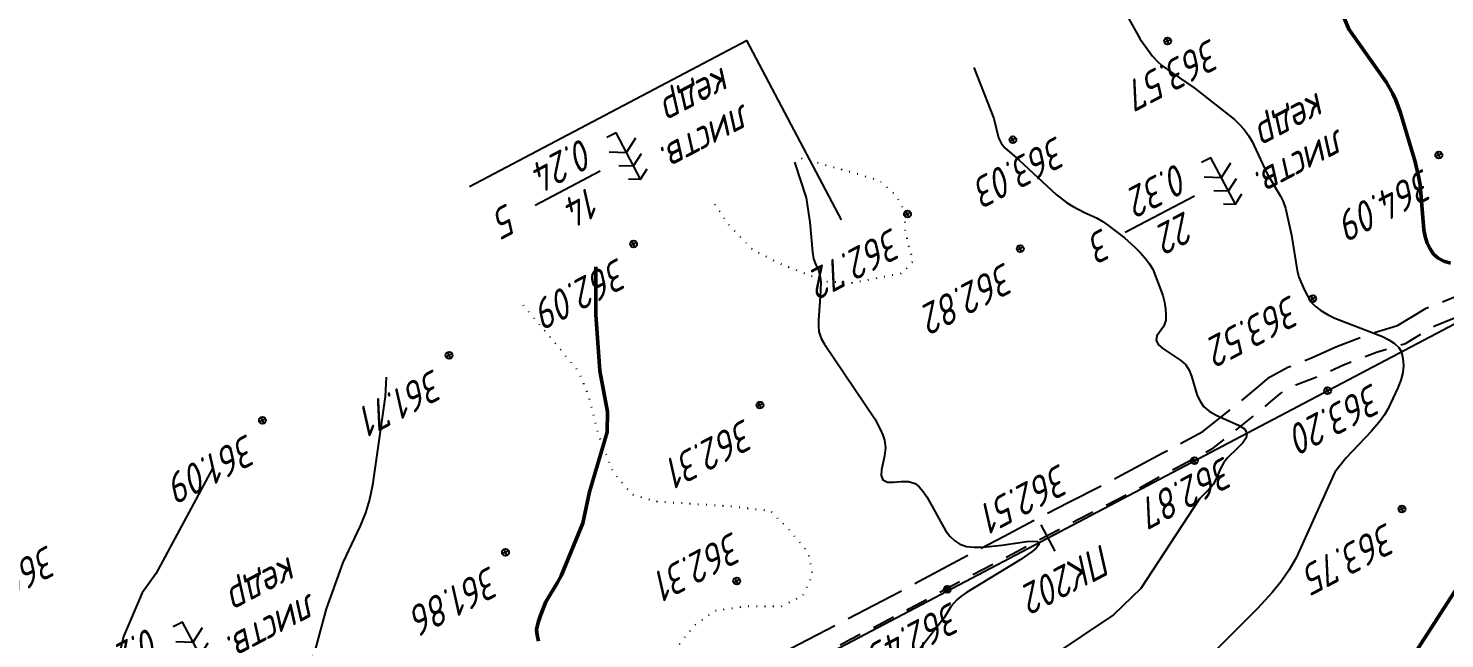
# Model space of a CAD drawing. Extents: x 1516777 to 1518423, y 2190420 to 2191479.
# Drawn here: x 1518043.4 to 1518231.9, y 2191032.4 to 2191113.6 of the extents above; entities that cross this region are included whole.
import ezdxf
from ezdxf.enums import TextEntityAlignment as Align

# ---------------------------------------------------------------- set-up
doc = ezdxf.new("R2010")
doc.units = 0
for name, pattern in [('ИИDash_30_20', [5, 3, -2]), ('ИИDash_80_20', [10, 8, -2]), ('ИИDot', [1, 0, -1])]:
    doc.linetypes.add(name, pattern=pattern)
for name, color, linetype, lineweight in [('ИИ_ДОРОГА_025', 7, 'Continuous', 25), ('ИИ_КОНТУР_025', 7, 'ИИDot', 25), ('ИИ_ОТМЕТКА_025', 7, 'Continuous', 25), ('ИИ_ПИКЕТАЖ_025', 7, 'Continuous', 25), ('ИИ_РАЗМЕР_025', 7, 'Continuous', 25), ('ИИ_РЕЛЬЕФ_025', 34, 'Continuous', 25), ('ИИ_РЕЛЬЕФ_050', 34, 'Continuous', 50), ('ИИ_ТРАССА_ТРУБ_025', 7, 'Continuous', 25), ('ИИ_УГОДЬЯ_025', 7, 'Continuous', 25)]:
    doc.layers.add(name, color=color, linetype=linetype, lineweight=lineweight)
doc.styles.add('VNIPISIMPLEXCUR', font='simplex.shx', dxfattribs={"width": 0.8, "oblique": 15})
doc.dimstyles.new('ИИ-2000-м-dm$2', dxfattribs={"dimscale": 2, "dimtxt": 2.5, "dimasz": 2.5, "dimexe": 1.25, "dimexo": 0, "dimgap": 1, "dimtad": 2, "dimtoh": 1, "dimzin": 1, "dimdsep": 46, "dimtxsty": 'VNIPISIMPLEXCUR', "dimcen": 2.5, "dimaunit": 1, "dimazin": 0, "dimtfac": 1, "dimtmove": 1, "dimatfit": 2, "dimfxl": 1, "dimarcsym": 0})

# ---------------------------------------------------------------- blocks, each defined once
blk = doc.blocks.new('PICKET')
at = {"color": 0, "linetype": 'Continuous', "lineweight": 25}
for p, q in [((-0.2299999999999898, 0), (0.2299999999999898, 0)), ((0, 0.2299999999999898), (0, -0.2299999999999898))]:
    blk.add_line(p, q, dxfattribs=at)
blk.add_circle((0, 0), 0.23, dxfattribs=at)
at = {"color": 0, "linetype": 'Continuous', "style": 'VNIPISIMPLEXCUR', "oblique": 15, "width": 0.8}
blk.add_attdef('OTMETKA', (1.25, 0.3000000000000114), '', height=2, dxfattribs=at)
at = {"color": 8, "linetype": 'Continuous', "style": 'VNIPISIMPLEXCUR', "oblique": 15, "width": 0.8, "flags": 1}
blk.add_attdef('NOMER', (1.25, -2.699999999999989), '', height=2, dxfattribs=at)
blk = doc.blocks.new('ИИ053672А')
at = {"color": 0, "linetype": 'Continuous'}
for points in [[(0.6999999999999886, 3.095854811567278), (0, 3.5), (-0.6999999999999886, 3.095854811567278)], [(0, 3.5), (0, 0), (0.6999999999999886, 0)], [(0.8499999999999943, 2.009252271188814), (0, 2.5), (-0.8499999999999943, 2.009252271188814)], [(1, 0.9226497308103774), (0, 1.5), (-1, 0.9226497308103774)]]:
    blk.add_lwpolyline(points, dxfattribs=at)
at = {"color": 0, "linetype": 'Continuous', "style": 'VNIPISIMPLEXCUR', "oblique": 15, "width": 0.8}
blk.add_attdef('RACE1', text='', height=2, dxfattribs=at).set_placement((-2, 2.25), align=Align.RIGHT)
blk.add_attdef('HEIGHT', (2, 2.25), '', height=2, dxfattribs=at)
blk.add_attdef('DISTANCE', text='', height=2, dxfattribs=at).set_placement((8.5, 1.75), align=Align.MIDDLE_LEFT)
blk.add_attdef('RACE2', text='', height=2, dxfattribs=at).set_placement((-2, 1.25), align=Align.TOP_RIGHT)
blk.add_attdef('THICKNESS', text='', height=2, dxfattribs=at).set_placement((2, 1.25), align=Align.TOP_LEFT)
blk = doc.blocks.new('ИИ15001')
at = {"color": 0, "linetype": 'Continuous', "lineweight": 25}
blk.add_lwpolyline([(0, 1), (0, -1)], dxfattribs=at)
at = {"color": 0, "linetype": 'Continuous', "lineweight": 25, "style": 'VNIPISIMPLEXCUR', "oblique": 15, "width": 0.8}
blk.add_attdef('STATIONING', text='', height=2, dxfattribs=at).set_placement((0, 2), align=Align.CENTER)
at = {"color": 7, "linetype": 'Continuous', "lineweight": 25, "style": 'VNIPISIMPLEXCUR', "oblique": 15, "width": 0.8}
blk.add_attdef('HEIGHT', text='', height=2, dxfattribs=at).set_placement((0, -2), align=Align.TOP_CENTER)
blk = doc.blocks.new('*D37')
at = {"layer": 'Defpoints', "color": 0, "transparency": 16777216}
for p in [(1516997.989117689, 2191462.818703343), (1518374.712982949, 2191103.606966416), (1517445.628366238, 2190623.90094925), (1517459.225933273, 2190587.383062673), (1517312.459169507, 2190543.969234263)]:
    blk.add_point(p, dxfattribs=at)
at = {"layer": 'ИИ_РАЗМЕР_025', "color": 0, "lineweight": -2, "transparency": 16777216}
for p, q in [((1517451.907036027, 2190631.639775507), (1517459.401615177, 2190635.588219115)), ((1517448.197307658, 2190623.461034629), (1517451.907036027, 2190631.639775507))]:
    blk.add_line(p, q, dxfattribs=at)
blk.add_arc((1517445.242116811, 2190613.924593856), 9.983829704201575, 50.89385693901729, 94.67139351845833, dxfattribs=at)
at = {"layer": 'ИИ_РАЗМЕР_025', "color": 0, "transparency": 16777216}
for points in [[(1517444.615323773, 2190623.235151891), (1517444.242725695, 2190624.515366111), (1517440.588382073, 2190622.757464767)], [(1517452.055120985, 2190622.094429455), (1517451.023893696, 2190621.249238318), (1517454.075080751, 2190618.578152021)]]:
    blk.add_solid(points, dxfattribs=at)
at = {"layer": 'ИИ_РАЗМЕР_025', "color": 0, "transparency": 16777216, "insert": (1517457.495017702, 2190631.192871004), "char_height": 4, "attachment_point": 5, "rotation": 207.7820525492964, "style": 'VNIPISIMPLEXCUR'}
blk.add_mtext('90%%d', dxfattribs=at)
blk = doc.blocks.new('*D38')
at = {"layer": 'Defpoints', "color": 0, "transparency": 16777216}
for p in [(1518374.712982949, 2191103.606966416), (1517383.3, 2190581.34), (1517389.762353102, 2190577.241759447), (1517312.459169507, 2190543.969234263), (1517433.621501464, 2190485.815147318)]:
    blk.add_point(p, dxfattribs=at)
at = {"layer": 'ИИ_РАЗМЕР_025', "color": 0, "lineweight": -2, "transparency": 16777216}
for p, q in [((1517390.593635129, 2190579.047496749), (1517396.55163276, 2190576.556311219)), ((1517396.55163276, 2190576.556311219), (1517404.046211911, 2190580.504754826))]:
    blk.add_line(p, q, dxfattribs=at)
blk.add_arc((1517383.32019976, 2190581.301654978), 7.614728582876131, 328.2343883130885, 357.3274604220979, dxfattribs=at)
at = {"layer": 'ИИ_РАЗМЕР_025', "color": 0, "transparency": 16777216}
for points in [[(1517390.275920276, 2190580.80168265), (1517391.577371895, 2190581.091512707), (1517390.057155916, 2190584.850952535)], [(1517390.249035033, 2190576.805401738), (1517389.339583188, 2190577.78042744), (1517386.869232006, 2190574.564559053)]]:
    blk.add_solid(points, dxfattribs=at)
at = {"layer": 'ИИ_РАЗМЕР_025', "color": 0, "transparency": 16777216, "insert": (1517402.139614436, 2190576.109406715), "char_height": 4, "attachment_point": 5, "rotation": 207.7820525492964, "style": 'VNIPISIMPLEXCUR'}
blk.add_mtext('90%%d', dxfattribs=at)
blk = doc.blocks.new('*D39')
at = {"layer": 'Defpoints', "color": 0, "transparency": 16777216}
for p in [(1518374.712982949, 2191103.606966416), (1517346.49, 2190565.290000001), (1517354.447122286, 2190558.501734652), (1517312.459169507, 2190543.969234264), (1517398.189337402, 2190467.149850846)]:
    blk.add_point(p, dxfattribs=at)
at = {"layer": 'ИИ_РАЗМЕР_025', "color": 0, "lineweight": -2, "transparency": 16777216}
blk.add_arc((1517347.888675645, 2190562.634913045), 7.752185883918825, 327.6817192129627, 357.8801865945453, dxfattribs=at)
at = {"layer": 'ИИ_РАЗМЕР_025', "color": 0, "transparency": 16777216}
for points in [[(1517354.985537163, 2190562.200113174), (1517356.285575668, 2190562.496217316), (1517354.747243989, 2190566.24828076)], [(1517354.892350127, 2190558.000723769), (1517353.987610851, 2190558.980123902), (1517351.501780091, 2190555.776206007)]]:
    blk.add_solid(points, dxfattribs=at)
at = {"layer": 'ИИ_РАЗМЕР_025', "color": 0, "transparency": 16777216, "insert": (1517360.548460298, 2190560.365579564), "char_height": 4, "attachment_point": 5, "rotation": 207.7820525492964, "style": 'VNIPISIMPLEXCUR'}
blk.add_mtext('90%%d', dxfattribs=at)
blk = doc.blocks.new('*D40')
at = {"layer": 'Defpoints', "color": 0, "transparency": 16777216}
for p in [(1518374.712982949, 2191103.606966416), (1517312.45916951, 2190543.96923426), (1517312.459169506, 2190543.969234263), (1517316.727927215, 2190536.606438646), (1517283.11858582, 2190423.927689761)]:
    blk.add_point(p, dxfattribs=at)
at = {"layer": 'ИИ_РАЗМЕР_025', "color": 0, "lineweight": -2, "transparency": 16777216}
for p, q in [((1517319.167893412, 2190538.732243212), (1517325.535950463, 2190526.652928907)), ((1517325.535950463, 2190526.652928907), (1517340.042234813, 2190534.29541884))]:
    blk.add_line(p, q, dxfattribs=at)
blk.add_arc((1517312.459169512, 2190543.969234265), 8.510760933244187, 283.4478863976549, 0.5992062132951251, dxfattribs=at)
at = {"layer": 'ИИ_РАЗМЕР_025', "color": 0, "transparency": 16777216}
for points in [[(1517320.323141391, 2190543.894806659), (1517321.615788667, 2190544.221671768), (1517319.988869702, 2190547.936181039)], [(1517314.436769138, 2190535.025158084), (1517314.440109387, 2190536.358487233), (1517310.438451814, 2190535.701843405)]]:
    blk.add_solid(points, dxfattribs=at)
at = {"layer": 'ИИ_РАЗМЕР_025', "color": 0, "transparency": 16777216, "insert": (1517334.807350273, 2190527.716008701), "char_height": 4, "attachment_point": 5, "rotation": 207.7820525492964, "style": 'VNIPISIMPLEXCUR'}
blk.add_mtext("131°31'", dxfattribs=at)

msp = doc.modelspace()

# ---------------------------------------------------------------- linework, layer by layer
at = {"layer": 'ИИ_ДОРОГА_025', "linetype": 'ИИDash_80_20', "flags": 128}
msp.add_lwpolyline([(1517639.368673277, 2190764.984897732), (1517644.163435929, 2190767.510728958), (1517649.587047932, 2190770.432937525), (1517656.940542595, 2190774.176471267), (1517664.57973778, 2190777.988471639), (1517674.980222026, 2190783.800785466), (1517684.176293588, 2190788.730161854), (1517697.521508989, 2190795.721039357), (1517711.330754033, 2190802.988153902), (1517728.343465528, 2190812.138742147), (1517741.528137538, 2190818.933071143), (1517752.693519745, 2190824.661844882), (1517767.407822817, 2190832.186800128), (1517779.050532535, 2190839.001753569), (1517789.991667708, 2190844.613658411), (1517803.343580541, 2190851.797671647), (1517817.03714588, 2190858.666056652), (1517831.334933358, 2190866.256966677), (1517856.639239841, 2190879.218688997), (1517876.395194091, 2190889.646149937), (1517887.535465779, 2190896.201734145), (1517902.543638953, 2190904.108200682), (1517917.684139739, 2190912.222081058), (1517927.845247663, 2190917.573854963), (1517945.30185988, 2190926.771398977), (1517966.396741163, 2190937.261420131), (1517985.62398216, 2190947.597395307), (1517994.28272656, 2190952.108897195), (1517997.892411249, 2190953.931309348), (1517999.645513805, 2190954.897795484), (1518008.077674858, 2190959.486226392), (1518018.798433096, 2190964.76262495), (1518035.590642554, 2190973.731653851), (1518049.698598013, 2190980.714800183), (1518052.886969491, 2190982.394401203), (1518056.522543891, 2190984.446829514), (1518059.90868578, 2190986.253098117), (1518063.364932412, 2190988.218004722), (1518066.641053115, 2190989.979565585), (1518070.851691571, 2190992.400026629), (1518075.311931195, 2190994.899635718), (1518079.061770521, 2190996.975972557), (1518085.685833693, 2191000.694046503), (1518088.550415467, 2191002.150470668), (1518088.800248918, 2191002.285872027), (1518093.55694267, 2191004.863840652), (1518097.985137812, 2191006.821001476), (1518101.353949125, 2191008.34322575), (1518106.023169497, 2191010.681662585), (1518110.908102847, 2191013.254745322), (1518115.30226972, 2191015.691206365), (1518119.013772996, 2191017.810115699), (1518124.070321271, 2191020.360768598), (1518129.023633451, 2191022.884427103), (1518134.93640099, 2191025.848404176), (1518143.333326263, 2191030.330653211), (1518151.610809529, 2191034.633427391), (1518159.437619986, 2191038.701533182), (1518165.776339255, 2191042.115924427), (1518173.17601405, 2191046.01312368), (1518181.879914613, 2191050.598095454), (1518188.366430946, 2191053.890077773), (1518194.298112208, 2191057.098163983), (1518199.687449112, 2191059.968988622), (1518204.692836926, 2191063.957668663), (1518207.048531729, 2191065.908061584), (1518208.568008029, 2191067.209505137), (1518210.997862192, 2191068.533871476), (1518214.159402466, 2191069.770072536), (1518217.420829106, 2191071.263785854), (1518221.975458422, 2191072.987720272), (1518225.595327297, 2191074.105757674), (1518229.415145918, 2191076.382532424), (1518233.842165884, 2191078.152014776), (1518241.544131789, 2191082.417925497), (1518247.90921794, 2191085.467336688), (1518251.779453198, 2191087.439322539), (1518254.541643586, 2191088.927641307), (1518257.464481076, 2191090.3989028), (1518262.490791325, 2191092.946108616), (1518271.712093893, 2191097.938283925), (1518281.797364991, 2191103.150028639), (1518287.663517623, 2191106.152858089), (1518293.094060072, 2191109.137418419), (1518297.579456582, 2191111.378426614), (1518301.11159645, 2191113.243076009), (1518303.993069893, 2191115.094063941), (1518307.63272532, 2191116.740974429), (1518313.540745473, 2191119.924323246), (1518316.326911749, 2191121.327336478), (1518319.607282392, 2191122.880032004)], dxfattribs=at)
at = {"layer": 'ИИ_ДОРОГА_025', "linetype": 'ИИDash_30_20', "flags": 128}
msp.add_lwpolyline([(1517642.705732725, 2190763.804127439), (1517645.385984286, 2190765.216056158), (1517650.793616398, 2190768.129654858), (1517658.110793516, 2190771.854699981), (1517665.795044955, 2190775.689183672), (1517676.228678647, 2190781.520023077), (1517685.393735351, 2190786.432774551), (1517698.730165859, 2190793.419050096), (1517712.551992766, 2190800.692785846), (1517729.554860238, 2190809.838079309), (1517742.717088661, 2190816.620842669), (1517753.878886027, 2190822.347777085), (1517768.657457246, 2190829.905599326), (1517780.301513525, 2190836.721340964), (1517791.201051478, 2190842.311909846), (1517804.542637019, 2190849.490366469), (1517818.22975138, 2190856.355515808), (1517832.537274112, 2190863.951594425), (1517857.838777467, 2190876.911880888), (1517877.662001206, 2190887.374847577), (1517888.801393263, 2190893.929914161), (1517903.763628613, 2190901.812180159), (1517918.904022879, 2190909.926003451), (1517929.056865988, 2190915.273424344), (1517946.486843035, 2190924.456934781), (1517967.59142202, 2190934.951778389), (1517986.840267424, 2190945.299367432), (1517995.469364185, 2190949.795421886), (1517999.10633407, 2190951.631609446), (1518000.894520655, 2190952.617437421), (1518009.273600493, 2190957.176983742), (1518019.985282473, 2190962.44891527), (1518036.780086148, 2190971.41932979), (1518050.881376618, 2190978.39917709), (1518054.132223432, 2190980.111689469), (1518057.773666818, 2190982.16743106), (1518061.163255192, 2190983.975538119), (1518064.623250275, 2190985.942575751), (1518067.904839048, 2190987.707076779), (1518072.135157488, 2190990.138850749), (1518076.577221096, 2190992.628273628), (1518080.327819788, 2190994.705030939), (1518086.91183072, 2190998.400623639), (1518089.759232115, 2190999.848312875), (1518090.039114963, 2191000), (1518094.703761284, 2191002.528082002), (1518099.045988706, 2191004.447247063), (1518102.471837627, 2191005.995244236), (1518107.21128515, 2191008.368852199), (1518112.144494251, 2191010.967363637), (1518116.577250722, 2191013.425221694), (1518120.244608138, 2191015.518928013), (1518125.245963799, 2191018.041740339), (1518130.196371528, 2191020.563919058), (1518136.131346948, 2191023.53902859), (1518144.54513286, 2191028.030277775), (1518152.809993807, 2191032.326490662), (1518160.653734389, 2191036.403396145), (1518166.998659389, 2191039.821130147), (1518174.387595866, 2191043.712673833), (1518183.074198365, 2191048.28853346), (1518189.573407176, 2191051.58695736), (1518195.527747442, 2191054.807298448), (1518201.120818583, 2191057.786649475), (1518206.332199824, 2191061.939481006), (1518208.723369037, 2191063.919244896), (1518210.052000568, 2191065.057228385), (1518212.097797316, 2191066.172268287), (1518215.174951806, 2191067.375473469), (1518218.423485924, 2191068.863282091), (1518222.820105539, 2191070.527409587), (1518226.659549069, 2191071.713265102), (1518230.570361737, 2191074.044276185), (1518234.958931261, 2191075.798389873), (1518242.736721188, 2191080.106297471), (1518249.061255996, 2191083.13628116), (1518252.986447039, 2191085.136268416), (1518255.743027144, 2191086.621564261), (1518258.636640794, 2191088.078115424), (1518263.697576893, 2191090.642868738), (1518272.927934181, 2191095.639946037), (1518282.986547413, 2191100.837914821), (1518288.88227467, 2191103.855883248), (1518294.301684448, 2191106.834325198), (1518298.767536869, 2191109.065568712), (1518302.423496302, 2191110.995583604), (1518305.238238523, 2191112.803705034), (1518308.786682395, 2191114.409343136), (1518314.74230841, 2191117.618342858), (1518317.467939233, 2191118.99087261), (1518320.445992716, 2191120.400472569)], dxfattribs=at)
at = {"layer": 'ИИ_КОНТУР_025', "flags": 128}
for points in [[(1518134.733733239, 2191090.249279529), (1518136.629771193, 2191087.445242953), (1518139.848021802, 2191084.152836582), (1518143.832508643, 2191082.162081379), (1518149.502754151, 2191079.941617171), (1518153.104113136, 2191079.788480388), (1518159.770475484, 2191081.090131556), (1518161.149720179, 2191082.69804863), (1518160.460097832, 2191085.148214183), (1518160.000356093, 2191087.292106169), (1518160.230236702, 2191088.900023244), (1518158.92760589, 2191091.350188797), (1518156.705491601, 2191093.340944), (1518152.874252006, 2191094.489458384), (1518146.24864454, 2191096.315837166)], [(1518126.366856563, 2191021.530828269), (1518127.176829645, 2191026.03563838), (1518128.632707703, 2191029.864019663), (1518132.080838922, 2191034.228368196), (1518134.76269495, 2191036.142558837), (1518139.130309646, 2191036.75509831), (1518143.651191067, 2191036.75509831), (1518146.486313821, 2191038.13331404), (1518147.788925154, 2191040.889745499), (1518147.252550052, 2191043.799313742), (1518144.570674544, 2191047.015155551), (1518142.195313009, 2191049.388748882), (1518136.831581473, 2191050.001288355), (1518126.94017008, 2191050.649574301), (1518123.721938951, 2191051.568387341), (1518121.269944052, 2191054.554520145), (1518119.277690892, 2191059.607980374), (1518117.97506008, 2191064.738005164), (1518116.672448747, 2191067.953846973), (1518109.92353119, 2191076.042577999), (1518109.265573951, 2191076.831542111)]]:
    msp.add_lwpolyline(points, dxfattribs=at)
at = {"layer": 'ИИ_РЕЛЬЕФ_025'}
for points, elevation in [([(1518188.161792566, 2191117.981745278), (1518191.354, 2191112.208888889), (1518192.981373799, 2191109.957782602), (1518193.655753658, 2191109.224878049), (1518194.239098009, 2191108.710087181), (1518195.601211922, 2191107.706376403), (1518198.55995, 2191105.73), (1518203.935555011, 2191101.502968343), (1518204.593793, 2191100.85748953), (1518205.183465, 2191100.186), (1518205.757154785, 2191099.391988085), (1518206.248281645, 2191098.566655674), (1518207.072915239, 2191096.856197176), (1518208.253572727, 2191094.269154545), (1518210.05052934, 2191091.299374658), (1518210.386823077, 2191090.592392308), (1518210.684219989, 2191089.695518958), (1518211.4799758, 2191086.135678782), (1518212.259659586, 2191081.42851301), (1518212.480383689, 2191080.525272777), (1518213.176207137, 2191078.868749585), (1518214.011153572, 2191077.294241072), (1518214.629354619, 2191076.65312753), (1518215.399233632, 2191076.077501702), (1518216.292434969, 2191075.557173487), (1518217.280602987, 2191075.081952787), (1518223.615995423, 2191072.607240817), (1518224.474972222, 2191072.162449935), (1518225.202070563, 2191071.681245773), (1518225.768934804, 2191071.15343823), (1518226.147209303, 2191070.56883721), (1518226.31328244, 2191069.694776864), (1518226.40667892, 2191068.78304727), (1518226.305064126, 2191067.818147568), (1518226.038758385, 2191066.819628721), (1518225.669875633, 2191065.815692701), (1518224.323333334, 2191062.97), (1518223.870787056, 2191062.184909452), (1518223.341811411, 2191061.43048494), (1518222.115715511, 2191059.989101199), (1518218.782972973, 2191056.492972973), (1518217.282, 2191054.579), (1518212.117114838, 2191043.188466797), (1518211.180875363, 2191041.587587336), (1518210.117830706, 2191040.034466718), (1518208.920287984, 2191038.537333807), (1518206.985613212, 2191036.439635035), (1518199.0433, 2191028.463433333)], 363.5), ([(1518169.220726428, 2191108.418532112), (1518171.8999, 2191101.620792308), (1518172.530636793, 2191099.066986104), (1518172.853308814, 2191098.351808756), (1518173.360711056, 2191097.739693731), (1518175.260874313, 2191096.098638005), (1518180.175820241, 2191091.538558953), (1518181.556906367, 2191090.467286296), (1518182.358663036, 2191089.953573896), (1518183.953758216, 2191089.144723917), (1518185.530170255, 2191088.402980231), (1518186.308572999, 2191087.973150698), (1518187.07894844, 2191087.459150678), (1518189.255631675, 2191085.758241655), (1518190.706729319, 2191084.460229189), (1518191.385102431, 2191083.773392977), (1518192.011061355, 2191083.066399871), (1518192.568883306, 2191082.343047192), (1518193.042845499, 2191081.607132258), (1518194.378349643, 2191078.079178756), (1518194.608728842, 2191077.181528385), (1518194.73983112, 2191076.313290372), (1518194.798634447, 2191075.513807285), (1518194.780164184, 2191074.810133698), (1518194.504257037, 2191074.019627709), (1518193.582209511, 2191072.710825105), (1518193.478471429, 2191072.0758), (1518193.792134237, 2191071.537339491), (1518194.396804927, 2191071.038431447), (1518196.766674197, 2191069.420556063), (1518197.460483333, 2191068.840072222), (1518197.874939135, 2191068.141679268), (1518198.188384842, 2191067.350540279), (1518198.968774109, 2191064.794716053), (1518199.346604429, 2191064.022500648), (1518199.791739286, 2191063.305714286), (1518200.52616247, 2191062.684329701), (1518201.486814327, 2191062.153639079), (1518204.549296723, 2191060.7945652), (1518205.238018056, 2191060.315484641), (1518205.564545455, 2191059.771515152), (1518205.46173126, 2191059.151879921), (1518205.023074755, 2191058.490284412), (1518204.3750318, 2191057.804820789), (1518202.956609989, 2191056.434657849), (1518202.439142857, 2191055.786142857), (1518202.044729974, 2191055.038750491), (1518201.439764655, 2191053.595992174), (1518201.076764706, 2191052.9475), (1518200.512268102, 2191052.260047473), (1518199.262985075, 2191051.030019403), (1518191.464117647, 2191039.065341176), (1518187.833946667, 2191035.57672), (1518179.085389744, 2191029.728757428)], 363), ([(1518145.366721323, 2191095.851201539), (1518146.907059649, 2191091.062350292), (1518147.402895435, 2191087.862797996), (1518147.747646723, 2191083.832163545), (1518147.900849945, 2191082.971683174), (1518148.192960444, 2191082.155943444), (1518148.534422892, 2191081.448589743), (1518148.790517931, 2191080.567685816), (1518148.849661436, 2191079.822078535), (1518148.777057513, 2191077.913797026), (1518148.548728456, 2191074.844826756), (1518148.536187033, 2191073.989722361), (1518148.59518576, 2191073.311462966), (1518148.929472721, 2191072.369549763), (1518149.338304047, 2191071.624510471), (1518156.059464443, 2191061.681622974), (1518156.826947237, 2191060.199119843), (1518157.116212579, 2191059.50464813), (1518157.332416439, 2191058.846352838), (1518157.462938582, 2191057.79108395), (1518157.358845857, 2191056.746155625), (1518156.953127515, 2191054.859936532), (1518156.904657753, 2191054.104953699), (1518157.127884835, 2191053.532927298), (1518157.719106889, 2191053.238921735), (1518158.552302202, 2191053.237194662), (1518159.519398004, 2191053.334877639), (1518160.512321527, 2191053.339102231), (1518161.423, 2191053.057), (1518161.969709191, 2191052.623432964), (1518162.482555158, 2191052.014634055), (1518162.972465525, 2191051.268915225), (1518165.460450121, 2191046.827440526), (1518166.042226947, 2191046.064753129), (1518166.677561527, 2191045.433329465), (1518167.377381482, 2191044.971481482), (1518168.237993837, 2191044.690308742), (1518169.277418557, 2191044.570353761), (1518170.442503923, 2191044.577675683), (1518172.937049727, 2191044.838386824), (1518176.292530343, 2191045.335508959), (1518177.095393521, 2191045.393734366), (1518177.651855321, 2191045.341650698), (1518177.908764027, 2191045.1453171), (1518177.845542686, 2191044.849166631), (1518177.522992619, 2191044.462973576), (1518176.9783618, 2191043.999894687), (1518175.3718498, 2191042.89570642), (1518168.228966282, 2191038.543186366), (1518167.51216651, 2191038.034870536), (1518166.983013699, 2191037.594393151), (1518166.210000992, 2191036.718552327), (1518165.259446075, 2191035.195365001), (1518154.883881361, 2191021.925833766)], 362.5), ([(1518091.041208876, 2191067.230203488), (1518090.87958215, 2191064.661845662), (1518089.21537407, 2191052.843854881), (1518088.803855463, 2191050.938485189), (1518088.257303452, 2191049.135468987), (1518087.577056398, 2191047.433713675), (1518085.267974602, 2191042.547513885), (1518083.055286842, 2191036.382802195), (1518080.6379, 2191027.5061)], 361.5), ([(1518067.924037126, 2191055.051232305), (1518060.3499, 2191041.053433334), (1518058.548435, 2191038.498565), (1518056.069933333, 2191032.706766667), (1518054.781135826, 2191027.330578873), (1518054.178634783, 2191025.546186957), (1518053.404986533, 2191023.833798742), (1518048.395789474, 2191014.703757895), (1518040.085641026, 2191003.026666666)], 361)]:
    msp.add_lwpolyline(points, dxfattribs=dict(at, elevation=elevation))
at = {"layer": 'ИИ_РЕЛЬЕФ_050'}
for points, elevation in [([(1518216.869946667, 2191118.948), (1518219.15, 2191113.54), (1518224.152764981, 2191106.451297602), (1518225.007845833, 2191104.919583333), (1518225.398176269, 2191104.070057078), (1518226.015043267, 2191102.398800595), (1518227.945256364, 2191095.8801), (1518228.460526316, 2191093.759557895), (1518228.607572651, 2191092.811834908), (1518229.09867795, 2191086.833870017), (1518229.28918792, 2191085.918550026), (1518229.560416071, 2191085.063407027), (1518229.942738232, 2191084.291086801), (1518230.419536, 2191083.5892), (1518231.016780223, 2191083.068033316), (1518231.773926804, 2191082.668958287), (1518232.660183845, 2191082.368154561)], 364), ([(1518118.90734723, 2191081.911248918), (1518118.9366, 2191075.533333333), (1518119.4749, 2191068.06005), (1518120.497955556, 2191062.611766667), (1518120.4174, 2191059.880075), (1518118.101328571, 2191051.948671428), (1518117.189966734, 2191047.782671169), (1518114.291953333, 2191040.778), (1518113.836952798, 2191039.897141085), (1518112.255653021, 2191037.302509547), (1518111.539159712, 2191035.49789829), (1518111.256327269, 2191034.578876153), (1518111.023770968, 2191033.648709678), (1518111.096721948, 2191032.878053821), (1518111.280687951, 2191032.082790088)], 362), ([(1518235.379904546, 2191042.011818182), (1518227.376666667, 2191029.628888889)], 364)]:
    msp.add_lwpolyline(points, dxfattribs=dict(at, elevation=elevation))
at = {"layer": 'ИИ_ТРАССА_ТРУБ_025', "color": 4}
msp.add_lwpolyline([(1518356.054384463, 2191139.029917545), (1518326.78, 2191123.61), (1518126.36, 2191018.02), (1517878.75, 2190887.57), (1517637.12, 2190760.28), (1517400.06, 2190635.39), (1517285.1, 2190853.45), (1517160.06, 2191090.88), (1517083.07, 2191237.03), (1516971.454696505, 2191448.835863468)], dxfattribs=at)
at = {"layer": 'ИИ_УГОДЬЯ_025'}
for points in [[(1518102.107292156, 2191092.573636062), (1518138.991909336, 2191112.005925453), (1518151.555267073, 2191088.159294141)], [(1518110.851998949, 2191090.097846524), (1518119.504634066, 2191094.656400265)], [(1518198.601588058, 2191091.314514017), (1518189.369729033, 2191086.450801991)]]:
    msp.add_lwpolyline(points, dxfattribs=at)

# ---------------------------------------------------------------- block references
at = {"layer": 'ИИ_ОТМЕТКА_025'}
ref = msp.add_blockref('PICKET', (1518195.0199, 2191111.96, 363.57), dxfattribs=dict(at, xscale=2, yscale=2, zscale=2, rotation=207.7819444444445))
ref.add_attrib('OTMETKA', '363.57', (1518200.847433598, 2191112.401094198, 363.57), dxfattribs={"layer": '0', "color": 0, "linetype": 'Continuous', "height": 4, "rotation": 207.7819444471985, "style": 'VNIPISIMPLEXCUR', "oblique": 15, "width": 0.8})
ref = msp.add_blockref('PICKET', (1518174.4199, 2191098.81, 363.03), dxfattribs=dict(at, xscale=2, yscale=2, zscale=2, rotation=207.7819444444445))
ref.add_attrib('OTMETKA', '363.03', (1518180.369068061, 2191099.433575895, 363.03), dxfattribs={"layer": '0', "color": 0, "linetype": 'Continuous', "height": 4, "rotation": 207.7819444471985, "style": 'VNIPISIMPLEXCUR', "oblique": 15, "width": 0.8})
at = {"layer": 'ИИ_ОТМЕТКА_025', "xscale": 2, "yscale": 2, "zscale": 2, "rotation": 207.7819444444445}
for p, values in [((1518231.11, 2191096.7801, 364.09), {'OTMETKA': '364.09'}), ((1518160.4, 2191088.92, 362.72), {'OTMETKA': '362.72'}), ((1518123.9399, 2191084.93, 362.09), {'OTMETKA': '362.09'}), ((1518175.39978853, 2191084.31048338, 362.82), {'OTMETKA': '362.82'}), ((1518099.39505709, 2191070.11619517, 361.71), {'OTMETKA': '361.71'}), ((1518140.7599, 2191063.4901, 362.31), {'OTMETKA': '362.31'}), ((1518074.56, 2191061.4701, 361.09), {'OTMETKA': '361.09'}), ((1518226.1999, 2191049.67, 363.75), {'OTMETKA': '363.75'}), ((1518106.9, 2191043.9, 361.86), {'OTMETKA': '361.86'})]:
    msp.add_blockref('PICKET', p, dxfattribs=at).add_auto_attribs(values)
at = {"layer": 'ИИ_ОТМЕТКА_025'}
ref = msp.add_blockref('PICKET', (1518214.33, 2191077.65, 363.52), dxfattribs=dict(at, xscale=2, yscale=2, zscale=2, rotation=207.7819444444445))
ref.add_attrib('OTMETKA', '363.52', (1518211.500230432, 2191078.27456719, 363.52), dxfattribs={"layer": '0', "color": 0, "linetype": 'Continuous', "height": 4, "rotation": 207.7819444471985, "style": 'VNIPISIMPLEXCUR', "oblique": 15, "width": 0.8})
ref = msp.add_blockref('PICKET', (1518216.31, 2191065.42, 363.2), dxfattribs=dict(at, xscale=2, yscale=2, zscale=2, rotation=207.7819444444445))
ref.add_attrib('OTMETKA', '363.20', (1518222.363778085, 2191066.536206156, -350.2000000000001), dxfattribs={"layer": '0', "color": 0, "linetype": 'Continuous', "height": 4, "rotation": 207.7819444471985, "style": 'VNIPISIMPLEXCUR', "oblique": 15, "width": 0.8})
ref = msp.add_blockref('PICKET', (1518198.58, 2191056.1, 362.87), dxfattribs=dict(at, xscale=2, yscale=2, zscale=2, rotation=207.7819444444445))
ref.add_attrib('OTMETKA', '362.87', (1518202.662771419, 2191056.79111553, -350.5300000000001), dxfattribs={"layer": '0', "color": 0, "linetype": 'Continuous', "height": 4, "rotation": 207.7819444471985, "style": 'VNIPISIMPLEXCUR', "oblique": 15, "width": 0.8})
ref = msp.add_blockref('PICKET', (1518137.6699, 2191040.07, 362.31), dxfattribs=dict(at, xscale=2, yscale=2, zscale=2, rotation=207.7819444444445))
ref.add_attrib('OTMETKA', '362.31', (1518137.252992786, 2191046.767029624, 362.31), dxfattribs={"layer": '0', "color": 0, "linetype": 'Continuous', "height": 4, "rotation": 207.7819444471985, "style": 'VNIPISIMPLEXCUR', "oblique": 15, "width": 0.8})
ref = msp.add_blockref('PICKET', (1518039.86, 2191044.52, 360.53), dxfattribs=dict(at, xscale=2, yscale=2, zscale=2, rotation=207.7819444444445))
ref.add_attrib('OTMETKA', '360.53', (1518046.078289568, 2191044.970651016, 360.53), dxfattribs={"layer": '0', "color": 0, "linetype": 'Continuous', "height": 4, "rotation": 207.7819444471985, "style": 'VNIPISIMPLEXCUR', "oblique": 15, "width": 0.8})
ref = msp.add_blockref('PICKET', (1518165.7, 2191038.98, 362.43), dxfattribs=dict(at, xscale=2, yscale=2, zscale=2, rotation=207.7819444444445))
ref.add_attrib('OTMETKA', '362.43', (1518166.331933973, 2191037.432918468, -350.9700000000001), dxfattribs={"layer": '0', "color": 0, "linetype": 'Continuous', "height": 4, "rotation": 207.7819444471985, "style": 'VNIPISIMPLEXCUR', "oblique": 15, "width": 0.8})
at = {"layer": 'ИИ_ПИКЕТАЖ_025', "color": 4}
ref = msp.add_blockref('ИИ15001', (1518179.107968569, 2191045.80993115, 362.51), dxfattribs=dict(at, xscale=2, yscale=2, zscale=2, rotation=207.7822))
ref.add_attrib('STATIONING', 'ПК202', dxfattribs={"layer": '0', "color": 0, "linetype": 'Continuous', "lineweight": 25, "height": 4, "rotation": 207.7822000018172, "style": 'VNIPISIMPLEXCUR', "oblique": 14.99999999999995, "width": 0.8000000000000004}).set_placement((1518180.972415795, 2191042.271027853), align=Align.CENTER)
ref.add_attrib('HEIGHT', '362.51', dxfattribs={"layer": '0', "color": 7, "linetype": 'Continuous', "lineweight": 25, "height": 3.999999999999999, "rotation": 207.7819444471985, "style": 'VNIPISIMPLEXCUR', "oblique": 15.00000000000019, "width": 0.8000000000000003}).set_placement((1518177.285952486, 2191049.449365761), align=Align.TOP_CENTER)
at = {"layer": 'ИИ_УГОДЬЯ_025'}
ref = msp.add_blockref('ИИ053672А', (1518121.626381363, 2191099.754936537), dxfattribs=dict(at, xscale=2, yscale=2, zscale=2, rotation=207.7819444444445))
ref.add_attrib('RACE1', 'листв.', dxfattribs={"layer": '0', "color": 0, "linetype": 'Continuous', "height": 4, "rotation": 207.7819444471985, "style": 'VNIPISIMPLEXCUR', "oblique": 15, "width": 0.8}).set_placement((1518127.262778347, 2191097.638092414), align=Align.RIGHT)
ref.add_attrib('RACE2', 'кедр', dxfattribs={"layer": '0', "color": 0, "linetype": 'Continuous', "height": 4, "rotation": 207.7819444471985, "style": 'VNIPISIMPLEXCUR', "oblique": 15, "width": 0.8}).set_placement((1518129.473773971, 2191100.659985264), align=Align.TOP_RIGHT)
ref.add_attrib('HEIGHT', '14', (1518118.268508075, 2191092.748843185), dxfattribs={"layer": '0', "color": 0, "linetype": 'Continuous', "height": 4, "rotation": 207.7819444471985, "style": 'VNIPISIMPLEXCUR', "oblique": 15, "width": 0.8})
ref.add_attrib('THICKNESS', '0.24', dxfattribs={"layer": '0', "color": 0, "linetype": 'Continuous', "height": 4, "rotation": 207.7819444471985, "style": 'VNIPISIMPLEXCUR', "oblique": 15, "width": 0.8}).set_placement((1518119.2527394, 2191095.678685339), align=Align.TOP_LEFT)
ref.add_attrib('DISTANCE', '5', dxfattribs={"layer": '0', "color": 0, "linetype": 'Continuous', "height": 4, "rotation": 207.7819444471985, "style": 'VNIPISIMPLEXCUR', "oblique": 15, "width": 0.8}).set_placement((1518108.217384519, 2191088.734555254), align=Align.MIDDLE_LEFT)
ref = msp.add_blockref('ИИ053672А', (1518200.784697315, 2191096.423794849), dxfattribs=dict(at, xscale=2, yscale=2, zscale=2, rotation=207.7819444444445))
ref.add_attrib('RACE1', 'листв.', dxfattribs={"layer": '0', "color": 0, "linetype": 'Continuous', "height": 4, "rotation": 207.7819444471985, "style": 'VNIPISIMPLEXCUR', "oblique": 15, "width": 0.8}).set_placement((1518206.421094298, 2191094.306950725), align=Align.RIGHT)
ref.add_attrib('RACE2', 'кедр', dxfattribs={"layer": '0', "color": 0, "linetype": 'Continuous', "height": 4, "rotation": 207.7819444471985, "style": 'VNIPISIMPLEXCUR', "oblique": 15, "width": 0.8}).set_placement((1518208.632089922, 2191097.328843576), align=Align.TOP_RIGHT)
ref.add_attrib('HEIGHT', '22', (1518197.426824027, 2191089.417701496), dxfattribs={"layer": '0', "color": 0, "linetype": 'Continuous', "height": 4, "rotation": 207.7819444471985, "style": 'VNIPISIMPLEXCUR', "oblique": 15, "width": 0.8})
ref.add_attrib('THICKNESS', '0.32', dxfattribs={"layer": '0', "color": 0, "linetype": 'Continuous', "height": 4, "rotation": 207.7819444471985, "style": 'VNIPISIMPLEXCUR', "oblique": 15, "width": 0.8}).set_placement((1518198.411055352, 2191092.347543651), align=Align.TOP_LEFT)
ref.add_attrib('DISTANCE', '3', dxfattribs={"layer": '0', "color": 0, "linetype": 'Continuous', "height": 4, "rotation": 207.7819444471985, "style": 'VNIPISIMPLEXCUR', "oblique": 15, "width": 0.8}).set_placement((1518187.375700471, 2191085.403413565), align=Align.MIDDLE_LEFT)
ref = msp.add_blockref('ИИ053672А', (1518063.934396143, 2191034.617316445), dxfattribs=dict(at, xscale=2, yscale=2, zscale=2, rotation=207.7819444444445))
ref.add_attrib('RACE1', 'листв.', dxfattribs={"layer": '0', "color": 0, "linetype": 'Continuous', "height": 4, "rotation": 207.7819444471985, "style": 'VNIPISIMPLEXCUR', "oblique": 15, "width": 0.8}).set_placement((1518069.570793126, 2191032.500472322), align=Align.RIGHT)
ref.add_attrib('RACE2', 'кедр', dxfattribs={"layer": '0', "color": 0, "linetype": 'Continuous', "height": 4, "rotation": 207.7819444471985, "style": 'VNIPISIMPLEXCUR', "oblique": 15, "width": 0.8}).set_placement((1518071.78178875, 2191035.522365172), align=Align.TOP_RIGHT)
ref.add_attrib('HEIGHT', '14', (1518060.576522855, 2191027.611223093), dxfattribs={"layer": '0', "color": 0, "linetype": 'Continuous', "height": 4, "rotation": 207.7819444471985, "style": 'VNIPISIMPLEXCUR', "oblique": 15, "width": 0.8})
ref.add_attrib('THICKNESS', '0.24', dxfattribs={"layer": '0', "color": 0, "linetype": 'Continuous', "height": 4, "rotation": 207.7819444471985, "style": 'VNIPISIMPLEXCUR', "oblique": 15, "width": 0.8}).set_placement((1518061.56075418, 2191030.541065246), align=Align.TOP_LEFT)
ref.add_attrib('DISTANCE', '5', dxfattribs={"layer": '0', "color": 0, "linetype": 'Continuous', "height": 4, "rotation": 207.7819444471985, "style": 'VNIPISIMPLEXCUR', "oblique": 15, "width": 0.8}).set_placement((1518050.525399299, 2191023.596935161), align=Align.MIDDLE_LEFT)

# ---------------------------------------------------------------- dimensions: what is measured, and where the dimension line sits
at = {"layer": 'ИИ_РАЗМЕР_025'}
for base, line1, picture, middle in [((1517445.628366238, 2190623.90094925), ((1517459.225933273, 2190587.383062672), (1516997.989117689, 2191462.818703343)), '*D37', (1517457.495017702, 2190631.192871005)), ((1517389.762353102, 2190577.241759447), ((1517433.621501464, 2190485.815147318), (1517383.3, 2190581.34)), '*D38', (1517402.139614436, 2190576.109406715)), ((1517354.447122286, 2190558.501734652), ((1517398.189337402, 2190467.149850846), (1517346.49, 2190565.29)), '*D39', (1517355.056828281, 2190561.349983702))]:
    dim = msp.add_angular_dim_2l(base=base, line1=line1, line2=((1518374.712982948, 2191103.606966415), (1517312.459169506, 2190543.969234263)), text='90%%d', dimstyle='ИИ-2000-м-dm$2', override={"dimtxt": 2, "dimasz": 2, "dimgap": 0.5, "dimzin": 0}, dxfattribs=at)
    dim.commit()
    dim.dimension.update_dxf_attribs({"geometry": picture, "text_midpoint": middle, "dimtype": 162})
dim = msp.add_angular_dim_2l(base=(1517316.727927215, 2190536.606438646), line1=((1517283.118585819, 2190423.92768976), (1517312.45916951, 2190543.96923426)), line2=((1518374.712982948, 2191103.606966415), (1517312.459169506, 2190543.969234263)), dimstyle='ИИ-2000-м-dm$2', override={"dimtxt": 2, "dimasz": 2, "dimgap": 0.5, "dimzin": 0}, dxfattribs=at)
dim.commit()
dim.dimension.update_dxf_attribs({"geometry": '*D40', "text_midpoint": (1517334.807350273, 2190527.716008701), "dimtype": 162})

doc.saveas('drawing.dxf')
